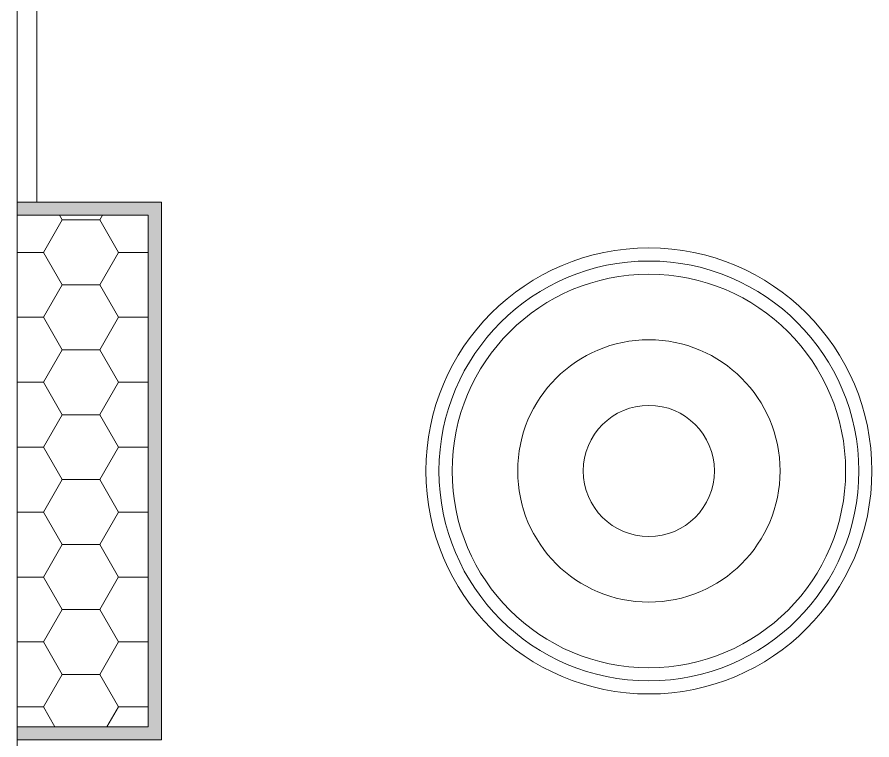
# Model space of a CAD drawing. Header units: metres. Extents: x 599 to 707, y 227 to 318.
# Drawn here: x 650.43 to 656.95, y 301.45 to 306.96 of the extents above; entities that cross this region are included whole.
import ezdxf

# ---------------------------------------------------------------- set-up
doc = ezdxf.new("R2010")
doc.units = ezdxf.units.M
doc.layers.get('0').update_dxf_attribs({"lineweight": 0})
doc.layers.add('banqueta', color=252, linetype='Continuous', lineweight=9)
doc.layers.add('muretes', color=2, linetype='Continuous', lineweight=20)

msp = doc.modelspace()

# ---------------------------------------------------------------- hatches: boundary and pattern name
msp.add_hatch(color=256).paths.add_polyline_path([(651.5341, 305.547), (650.4341, 305.547), (650.4341, 305.447), (651.4341, 305.447), (651.4341, 301.547), (650.4341, 301.547), (650.4341, 301.447), (651.5341, 301.447)])
h = msp.add_hatch()
h.set_pattern_fill('HONEY', color=256, scale=0.09, style=0)
h.set_pattern_definition([(0, (-411.78334, -242.7284), (0.428625, 0.2474667), [0.28575, -0.5715]), (120, (-411.78334, -242.7284), (-0.42862495, 0.24746679), [0.28575, -0.5715]), (60, (-411.78334, -242.7284), (5e-08, 0.49493349), [-0.5715, 0.28575])])
h.paths.add_polyline_path([(651.4341, 305.447), (650.4341, 305.447), (650.4341, 301.547), (651.4341, 301.547)])

# ---------------------------------------------------------------- linework, layer by layer
for p, q in [((650.4341, 305.547), (651.5341, 305.547)), ((651.5341, 301.447), (651.5341, 305.547)), ((650.4341, 305.447), (651.4341, 305.447)), ((651.4341, 301.547), (651.4341, 305.447)), ((650.4341, 301.547), (651.4341, 301.547)), ((650.4341, 301.447), (651.5341, 301.447))]:
    msp.add_line(p, q)
for radius in [1, 0.5]:
    msp.add_circle((655.2498, 303.497), radius)
at = {"layer": 'banqueta'}
msp.add_circle((655.2498, 303.497), 1.7, dxfattribs=at)
at = {"layer": 'muretes'}
for p, q in [((650.4341, 295.292), (650.4341, 311.702)), ((650.5841, 305.547), (650.5841, 311.702))]:
    msp.add_line(p, q, dxfattribs=at)
for radius in [1.6, 1.5]:
    msp.add_circle((655.2498, 303.497), radius, dxfattribs=at)

doc.saveas('drawing.dxf')
